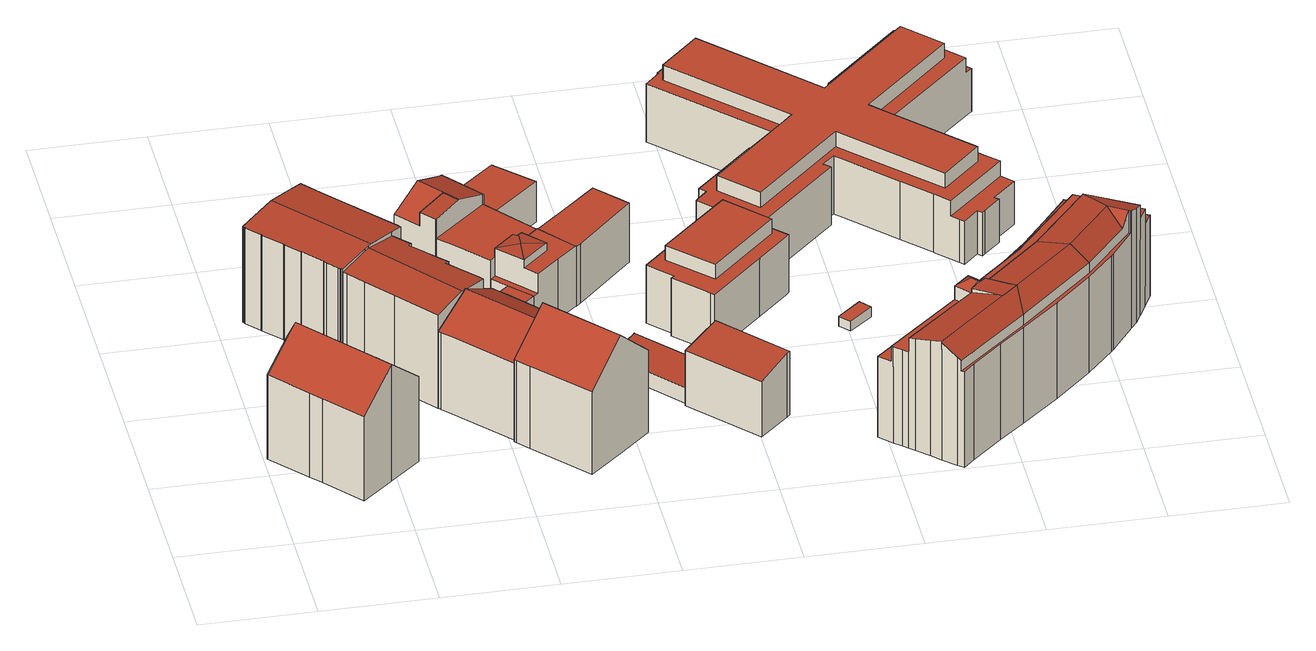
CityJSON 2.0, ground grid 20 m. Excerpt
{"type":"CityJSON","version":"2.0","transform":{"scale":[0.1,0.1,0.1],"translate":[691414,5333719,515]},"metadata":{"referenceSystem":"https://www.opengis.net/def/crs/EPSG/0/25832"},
"CityObjects":{
"building1":{"type":"Building","attributes":{"Gemeindeschluessel":"09162000","HoeheDach":"538.202","HoeheGrund":"515.510","Methode":"1000","NiedrigsteTraufeDesGebaeudes":"531.846","Geometrietyp2DReferenz":"3000","function":"31001_1000","roofType":"3100","measuredHeight":22.69,"storeysAboveGround":4},"geometry":[{"type":"MultiSurface","lod":"2","boundaries":[[[0,1,2,3]],[[4,5,6,7,8,9,10]],[[11,12,13,14]],[[15,7,6,16]],[[3,2,17,18]],[[19,17,2,1,4,10,20,13,12]],[[21,19,12,11]],[[18,17,19,21]],[[22,0,3,18,21,11,14,23,24,25,26,15,16,27]],[[20,10,9,25,24,23]],[[16,6,5,27]],[[26,8,7,15]],[[0,22,27,5,4,1]],[[25,9,8,26]],[[14,13,20,23]]],"semantics":{"surfaces":[{"type":"WallSurface"},{"type":"RoofSurface"},{"type":"GroundSurface"}],"values":[0,1,0,0,0,1,0,0,2,0,0,0,0,0,0]}}]},
"building2":{"type":"Building","attributes":{"Gemeindeschluessel":"09162000","HoeheDach":"535.020","HoeheGrund":"515.482","Methode":"2000","NiedrigsteTraufeDesGebaeudes":"534.063","Geometrietyp2DReferenz":"3000","function":"31001_9998","roofType":"3100","measuredHeight":19.54},"geometry":[{"type":"MultiSurface","lod":"2","boundaries":[[[28,29,30,31]],[[32,33,34,35]],[[35,34,36,37]],[[38,39,40,41]],[[41,40,42,43]],[[31,44,45,46,47,38,41,43,48,49,32,35,37,50,51,52,53,54,55,56,57,58,59,60,61,62,63,64,28]],[[60,65,66,61]],[[56,67,68,57]],[[63,69,70,64]],[[29,70,69,71,66,65,72,73,68,67,74,75,76,77,78,79,36,34,33,80,81,82,30]],[[55,74,67,56]],[[49,80,33,32]],[[51,78,77,52]],[[46,83,84,47]],[[47,84,39,38]],[[59,72,65,60]],[[58,73,72,59]],[[43,42,85,48]],[[81,85,42,40,39,84,83,86,87,82]],[[61,66,71,62]],[[50,79,78,51]],[[48,85,81,80,49]],[[53,76,75,54]],[[54,75,74,55]],[[45,86,83,46]],[[52,77,76,53]],[[64,70,29,28]],[[57,68,73,58]],[[31,30,82,87,44]],[[37,36,79,50]],[[44,87,86,45]],[[62,71,69,63]]],"semantics":{"surfaces":[{"type":"WallSurface"},{"type":"GroundSurface"},{"type":"RoofSurface"}],"values":[0,0,0,0,0,1,0,0,0,2,0,0,0,0,0,0,0,0,2,0,0,0,0,0,0,0,0,0,0,0,0,0]}}]},
"building3":{"type":"Building","attributes":{"Gemeindeschluessel":"09162000","HoeheDach":"534.654","HoeheGrund":"515.470","Methode":"1000","NiedrigsteTraufeDesGebaeudes":"533.600","Geometrietyp2DReferenz":"3000","function":"31001_9998","roofType":"3100","measuredHeight":19.18,"storeysAboveGround":5},"geometry":[{"type":"MultiSurface","lod":"2","boundaries":[[[35,88,89,32]],[[90,91,92,93]],[[49,94,95,48]],[[48,95,96,97]],[[98,99,100,101,102,103,104,105]],[[106,107,91,90]],[[97,96,108,109]],[[103,102,110,111,112,113,114,115,116,108,96,95,94,117]],[[118,110,102,101]],[[92,91,107,119,105,104,103,117,89,88]],[[120,113,112,121]],[[122,98,105,119,107,106]],[[123,116,115,124]],[[89,117,94,49,32]],[[124,115,114,125]],[[125,114,113,120]],[[126,111,110,118]],[[118,101,100,99,98,122,106,90,93,35,32,49,48,97,109,123,124,125,120,121,126]],[[121,112,111,126]],[[93,92,88,35]],[[109,108,116,123]]],"semantics":{"surfaces":[{"type":"WallSurface"},{"type":"RoofSurface"},{"type":"GroundSurface"}],"values":[0,0,0,0,0,0,0,1,0,1,0,0,0,0,0,0,0,2,0,0,0]}}]},
"building4":{"type":"Building","attributes":{"Gemeindeschluessel":"09162000","HoeheDach":"534.743","HoeheGrund":"515.610","Methode":"1000","NiedrigsteTraufeDesGebaeudes":"530.497","Geometrietyp2DReferenz":"3000","function":"31001_9998","roofType":"3100","measuredHeight":19.13,"storeysAboveGround":4},"geometry":[{"type":"MultiSurface","lod":"2","boundaries":[[[127,128,129,130,131,132]],[[133,134,135,136]],[[137,138,139,140]],[[132,131,138,137]],[[128,141,142,143,144,129]],[[141,128,127,132,137,140,145,146,147,148,149,150,151,152,133,136,142]],[[148,153,154,149]],[[144,143,135,134,155,156,157,154,153,158,110,159]],[[157,156,151,150,149,154]],[[155,134,133,152,151,156]],[[136,135,143,142]],[[139,159,110,146,145,140]],[[131,130,129,144,159,139,138]],[[110,158,153,148,147,146]]],"semantics":{"surfaces":[{"type":"WallSurface"},{"type":"GroundSurface"},{"type":"RoofSurface"}],"values":[0,0,0,0,0,1,0,2,0,0,0,0,2,0]}}]},
"building5":{"type":"Building","attributes":{"Gemeindeschluessel":"09162000","HoeheDach":"523.117","HoeheGrund":"515.550","Methode":"1000","NiedrigsteTraufeDesGebaeudes":"523.117","Geometrietyp2DReferenz":"3000","function":"31001_9998","roofType":"1000","measuredHeight":7.57,"storeysAboveGround":2},"geometry":[{"type":"MultiSurface","lod":"2","boundaries":[[[160,161,162,163,164,165,166]],[[166,165,167,120]],[[126,168,162,161]],[[164,169,167,165]],[[163,170,169,164]],[[121,160,166,120]],[[168,126,121,120,167,169,170]],[[126,161,160,121]],[[168,170,163,162]]],"semantics":{"surfaces":[{"type":"RoofSurface"},{"type":"WallSurface"},{"type":"GroundSurface"}],"values":[0,1,1,1,1,1,2,1,1]}}]},
"building6":{"type":"Building","attributes":{"Gemeindeschluessel":"09162000","HoeheDach":"538.309","HoeheGrund":"515.340","Methode":"1000","NiedrigsteTraufeDesGebaeudes":"531.287","Geometrietyp2DReferenz":"3000","function":"31001_1000","roofType":"3100","measuredHeight":22.97,"storeysAboveGround":5},"geometry":[{"type":"MultiSurface","lod":"2","boundaries":[[[171,172,173,174,175,176]],[[177,178,179,180]],[[177,181,182,183,184,178]],[[184,183,185,186,173,172]],[[187,185,183,182]],[[188,189,171,176]],[[189,179,178,184,172,171]],[[180,179,189,188]],[[190,186,185,187]],[[174,173,186,190]],[[181,177,180,188,176,175,174,190,187,182]]],"semantics":{"surfaces":[{"type":"WallSurface"},{"type":"RoofSurface"},{"type":"GroundSurface"}],"values":[0,0,0,1,0,0,1,0,0,0,2]}}]},
"building7":{"type":"Building","attributes":{"Gemeindeschluessel":"09162000","HoeheDach":"530.989","HoeheGrund":"515.650","Methode":"2000","NiedrigsteTraufeDesGebaeudes":"519.568","Geometrietyp2DReferenz":"3000","function":"31001_9998","roofType":"1000","measuredHeight":15.34},"geometry":[{"type":"MultiSurface","lod":"2","boundaries":[[[191,192,193]],[[194,195,196,197]],[[198,195,194,199,200,201,202]],[[203,204,205,206]],[[207,208,206,205,209,210,211]],[[212,213,214,215]],[[216,198,202,192,191,217,218]],[[191,193,219,220,221,217]],[[221,220,222,223,224,225]],[[215,214,226,227]],[[197,196,228,229]],[[228,196,195,198,216,218,226,214,213]],[[202,201,230,231,193,192]],[[232,210,209,233,234,235]],[[229,228,213,212]],[[219,236,211,210,232,235,222,220]],[[233,209,205,204,234]],[[208,207,237,200,199,194,197,229,212,215,227,238,225,224,223,239,203,206]],[[230,236,219,231]],[[231,219,193]],[[222,235,234,204,203,239,223]],[[200,237,207,211,236,230,201]],[[226,218,217,221,225,238,227]]],"semantics":{"surfaces":[{"type":"WallSurface"},{"type":"RoofSurface"},{"type":"GroundSurface"}],"values":[0,0,0,0,0,0,0,1,0,0,0,1,1,0,0,1,1,2,0,0,0,0,0]}}]},
"building8":{"type":"Building","attributes":{"Gemeindeschluessel":"09162000","HoeheDach":"526.684","HoeheGrund":"515.590","Methode":"1000","NiedrigsteTraufeDesGebaeudes":"526.684","Geometrietyp2DReferenz":"3000","function":"31001_9998","roofType":"1000","measuredHeight":11.09,"storeysAboveGround":3},"geometry":[{"type":"MultiSurface","lod":"2","boundaries":[[[240,241,242,243]],[[244,245,241,240]],[[246,247,248,207,249,200]],[[244,240,243,250,200,249,207,251]],[[252,242,241,245,253,248,247,246]],[[207,248,253,251]],[[250,243,242,252,246,200]],[[251,253,245,244]]],"semantics":{"surfaces":[{"type":"WallSurface"},{"type":"GroundSurface"},{"type":"RoofSurface"}],"values":[0,0,0,1,2,0,0,0]}}]},
"building9":{"type":"Building","attributes":{"Gemeindeschluessel":"09162000","HoeheDach":"528.750","HoeheGrund":"515.290","Methode":"2000","NiedrigsteTraufeDesGebaeudes":"523.110","Geometrietyp2DReferenz":"3000","function":"31001_9998","roofType":"1000","measuredHeight":13.46,"storeysAboveGround":1},"geometry":[{"type":"MultiSurface","lod":"2","boundaries":[[[254,255,256,257,258]],[[259,163,164,260]],[[261,165,262,263]],[[264,265,266,267,259,260,261,263,268,269,270,271,272,273,274,275,276]],[[277,278,276,275,274,279]],[[256,255,280,281,279,274,273,272,271]],[[281,280,282,283]],[[265,264,276,278,284,285]],[[286,287,288,289,290,291,292]],[[282,254,290]],[[290,254,258,291]],[[270,257,256,271]],[[265,285,293,266]],[[282,280,255,254]],[[287,163,259,267,266,293,288]],[[262,292,291,258,257,270,269,268,263]],[[165,164,163,287,286,292,262]],[[260,164,165,261]],[[288,293,285,284,278,277,279,281,283,289]],[[283,282,290,289]]],"semantics":{"surfaces":[{"type":"RoofSurface"},{"type":"WallSurface"},{"type":"GroundSurface"}],"values":[0,1,1,2,1,1,1,1,1,0,0,1,1,0,1,1,0,1,0,1]}}]},
"building10":{"type":"Building","attributes":{"Gemeindeschluessel":"09162000","HoeheDach":"518.880","HoeheGrund":"515.140","Methode":"1000","NiedrigsteTraufeDesGebaeudes":"518.126","Geometrietyp2DReferenz":"3000","function":"31001_1000","roofType":"1000","measuredHeight":3.74,"storeysAboveGround":1},"geometry":[{"type":"MultiSurface","lod":"2","boundaries":[[[294,295,296,297,298,299]],[[300,301,302,299,298,297,303,304,305]],[[297,296,306,303]],[[307,308,305,304,303,306]],[[309,310,311,308,307,306,296,295,294]],[[301,300,305,308,311,310]],[[302,301,310,309,294,299]]],"semantics":{"surfaces":[{"type":"WallSurface"},{"type":"GroundSurface"},{"type":"RoofSurface"}],"values":[0,1,0,0,2,0,0]}}]},
"building11":{"type":"Building","attributes":{"Gemeindeschluessel":"09162000","HoeheDach":"526.695","HoeheGrund":"515.210","Methode":"1000","NiedrigsteTraufeDesGebaeudes":"526.695","Geometrietyp2DReferenz":"3000","function":"31001_9998","roofType":"1000","measuredHeight":11.48},"geometry":[{"type":"MultiSurface","lod":"2","boundaries":[[[312,313,314,315,316,317]],[[318,319,320,321,313,312,317,322,253]],[[323,324,325,326,327,328,316,315,314]],[[326,325,319,318,253,327]],[[324,323,314,313,321,320]],[[253,322,317,316,328,327]],[[324,320,319,325]]],"semantics":{"surfaces":[{"type":"WallSurface"},{"type":"RoofSurface"},{"type":"GroundSurface"}],"values":[0,1,2,0,0,0,0]}}]},
"building12":{"type":"Building","attributes":{"Gemeindeschluessel":"09162000","HoeheDach":"527.934","HoeheGrund":"515.480","Methode":"1000","NiedrigsteTraufeDesGebaeudes":"526.231","Geometrietyp2DReferenz":"3000","function":"31001_1000","roofType":"2100","measuredHeight":12.45,"storeysAboveGround":3},"geometry":[{"type":"MultiSurface","lod":"2","boundaries":[[[329,330,331,332,333,334,335,336]],[[331,330,337,338,339,332]],[[340,341,342,335,334,333]],[[338,337,343,344,342,341,340,339]],[[329,343,337,330]],[[336,344,343,329]],[[332,339,340,333]],[[335,342,344,336]]],"semantics":{"surfaces":[{"type":"GroundSurface"},{"type":"WallSurface"},{"type":"RoofSurface"}],"values":[0,1,1,2,1,1,1,1]}}]},
"building13":{"type":"Building","attributes":{"Gemeindeschluessel":"09162000","HoeheDach":"517.240","HoeheGrund":"515.340","Methode":"2000","NiedrigsteTraufeDesGebaeudes":"517.240","Geometrietyp2DReferenz":"3000","function":"31001_2000","roofType":"1000","measuredHeight":1.9},"geometry":[{"type":"MultiSurface","lod":"2","boundaries":[[[345,346,347,348]],[[347,346,349,350]],[[351,352,345,348]],[[348,347,350,351]],[[351,350,349,352]],[[352,349,346,345]]],"semantics":{"surfaces":[{"type":"WallSurface"},{"type":"RoofSurface"},{"type":"GroundSurface"}],"values":[0,1,2,0,0,0]}}]},
"building14":{"type":"Building","attributes":{"Gemeindeschluessel":"09162000","HoeheDach":"529.410","HoeheGrund":"515.168","Methode":"2000","NiedrigsteTraufeDesGebaeudes":"522.880","Geometrietyp2DReferenz":"3000","function":"31001_1000","roofType":"1000","measuredHeight":14.24,"storeysAboveGround":5},"geometry":[{"type":"MultiSurface","lod":"2","boundaries":[[[353,354,355,356]],[[357,358,359,360]],[[361,362,363,364]],[[365,366,367,368]],[[369,370,371,372]],[[373,374,375,376,377,378]],[[379,380,381,382,383,384]],[[385,386,387,388,389,390,391,392]],[[393,394,395,396]],[[397,398,399,400]],[[376,375,401,402]],[[403,354,353,404,405,406]],[[407,408,409,410,364,363]],[[411,412,413,414]],[[409,408,415,416]],[[417,418,419,420,421,422]],[[423,356,355,424,370,369]],[[425,426,427,428]],[[415,429,430,431,432,416]],[[382,381,433,434]],[[435,436,437,438]],[[388,387,386,385,371,370,424,355,354,403,406,439,440,441,442,395,394,443]],[[444,438,437,445]],[[362,361,446,445,437,436,447]],[[448,449,450,451,452,453]],[[454,455,456,457]],[[458,459,426,425]],[[460,461,462,463,464,465]],[[466,467,468,469]],[[434,433,470,471]],[[414,413,472,473]],[[454,457,474,475,466,469,476,477,478,397,400,479,480,481,482,483,365,368,484,458,425,428,485,357,360,486,384,383,382,434,471,378,377,376,402,487,488,489,490,491,492,444,445,446,361,364,410,409,416,432,431,493,494,495,411,414,473,496,464,463,462,497,498]],[[480,499,500,481]],[[395,442,441,501,502,396]],[[401,503,504,488,487,402]],[[505,468,467,506,507,456,455,508,419,418,417]],[[450,449,509,510]],[[511,359,358,512,427,426,459,513,367,366,514,515,500,499,516,399,398,517,422,421,420,461,460,465,518,519,520,521,522,430,429,415,408,407,363,362,447,523,524,525,526,504,503,401,375,374,373,470,433,381,380,379],[452,451,450,510,527],[393,396,502,501,528,529,405,404,353,356,423,369,372,392,391,390,389,530]],[[530,443,394,393]],[[431,430,522,493]],[[469,468,505,476]],[[479,400,399,516,499,480]],[[405,529,528,440,439,406]],[[498,508,455,454]],[[478,477,476,505,417,422,517,398,397]],[[464,496,473,472,531,518,465]],[[474,507,506,475]],[[495,532,412,411]],[[435,523,447,436]],[[486,360,359,511,379,384]],[[490,525,524,491]],[[527,533,453,452]],[[420,419,508,498,497,462,461]],[[534,535,531,472,413,412,532,536]],[[489,488,504,526,525,490]],[[501,441,440,528]],[[365,483,482,515,514,366]],[[458,484,368,367,513,459]],[[522,521,536,532,495,494,493]],[[372,371,385,392]],[[457,456,507,474]],[[389,388,443,530]],[[520,519,518,531,535,534,536,521]],[[509,449,448,453,533]],[[485,428,427,512,358,357]],[[471,470,373,378]],[[510,509,533,527]],[[475,506,467,466]],[[492,491,524,523,435,438,444]],[[481,500,515,482]]],"semantics":{"surfaces":[{"type":"WallSurface"},{"type":"RoofSurface"},{"type":"GroundSurface"}],"values":[0,0,0,0,0,0,0,0,0,0,0,0,0,0,0,0,0,0,0,0,1,1,0,0,0,0,0,0,0,0,0,2,0,0,0,1,0,1,0,0,0,0,0,0,0,0,0,0,0,0,0,0,0,1,0,0,0,0,0,0,0,0,0,1,0,0,0,0,0,0]}}]},
"building15":{"type":"Building","attributes":{"Gemeindeschluessel":"09162000","HoeheDach":"538.190","HoeheGrund":"515.222","Methode":"2000","NiedrigsteTraufeDesGebaeudes":"530.930","Geometrietyp2DReferenz":"3000","function":"31001_1000","roofType":"3100","measuredHeight":22.97,"storeysAboveGround":7},"geometry":[{"type":"MultiSurface","lod":"2","boundaries":[[[537,538,539,540]],[[541,542,543,544]],[[545,546,547,548]],[[549,550,551,552]],[[553,554,555,556]],[[557,558,559,560]],[[561,562,563]],[[557,564,565,566,558]],[[567,568,569,570]],[[571,572,573,574,575,563,562,576]],[[577,578,579,580]],[[581,582,583,584]],[[585,586,587,588]],[[589,590,591,592]],[[570,569,593,594]],[[595,592,591,596,597,598]],[[599,600,601,602]],[[571,576,603]],[[604,605,606,607]],[[559,558,566,608,573,609,610]],[[611,612,613,614]],[[615,616,617,618,619,620]],[[541,560,559,610,621,542]],[[622,623,540,624]],[[537,540,623,601,600,555,554,625]],[[544,543,617,616]],[[626,601,623]],[[627,619,618,628,629,630,631]],[[585,588,622,632]],[[627,631,546,545]],[[633,571,603,634,629]],[[635,636,637,538,537,625]],[[584,583,638,639]],[[640,641,579,578,599,602,587,586,596,591,590,606,605]],[[642,633,629,628]],[[565,598,597,585,632,608,566]],[[603,576,643,630,634]],[[644,580,579,641]],[[587,602,601,626,588]],[[644,641,640,645]],[[622,588,626,623]],[[631,630,643,646]],[[610,609,572,571,633,642,621]],[[548,547,647,648]],[[636,635,553,556,577,580,644,645,604,607,589,592,595,564,557,560,541,544,616,615,549,552,567,570,594,611,614,581,584,639]],[[634,630,629]],[[586,585,597,596]],[[595,598,565,564]],[[574,608,632,575]],[[635,625,554,553]],[[563,632,622,624,561]],[[646,643,561,624,649]],[[540,539,649,624]],[[539,538,637,647,547,546,631,646,649]],[[573,608,574]],[[576,562,561,643]],[[627,545,548,648,638,583,582,613,612,593,569,568,551,550,620,619]],[[573,572,609]],[[577,556,555,600,599,578]],[[607,606,590,589]],[[575,632,563]],[[604,645,640,605]],[[614,613,582,581]],[[636,639,638,648,647,637]],[[615,620,550,549]],[[552,551,568,567]],[[617,543,542,621,642,628,618]],[[594,593,612,611]]],"semantics":{"surfaces":[{"type":"WallSurface"},{"type":"RoofSurface"},{"type":"GroundSurface"}],"values":[0,0,0,0,0,0,0,0,0,1,0,0,0,0,0,0,0,0,0,1,0,0,0,1,1,0,1,0,1,0,1,0,0,1,0,1,1,0,0,0,1,0,0,0,2,1,0,0,0,0,1,0,0,1,0,0,1,0,0,0,0,0,0,0,0,0,1,0]}}]}
},
"vertices":[
[188,140,5],[188,140,230],[134,93,169],[134,93,5],[189,141,232],[243,188,170],[189,251,171],[190,253,169],[171,274,169],[116,339,169],[61,291,232],[5,243,5],[5,243,169],[46,279,216],[46,279,5],[190,253,5],[189,251,5],[79,158,168],[79,158,5],[61,179,168],[57,288,228],[61,179,5],[189,141,5],[57,288,5],[61,291,5],[116,339,5],[171,274,5],[243,188,5],
[45,638,5],[45,638,191],[44,639,191],[44,639,5],[222,525,5],[222,525,198],[178,486,191],[178,486,5],[175,489,191],[175,489,5],[273,612,5],[273,612,191],[289,594,191],[289,594,5],[294,588,191],[294,588,5],[137,723,5],[160,742,5],[187,711,5],[215,679,5],[276,572,5],[229,531,5],[174,488,5],[171,491,5],[156,509,5],[152,513,5],[153,514,5],[122,550,5],[121,549,5],[99,574,5],[100,575,5],[98,577,5],[70,608,5],[69,610,5],[68,609,5],[46,634,5],[47,635,5],[70,608,191],[69,610,191],[121,549,191],[99,574,191],[46,634,191],[47,635,191],[68,609,191],[98,577,191],[100,575,191],[122,550,191],[153,514,191],[152,513,191],[156,509,191],[171,491,191],[174,488,191],[229,531,199],[235,536,200],[101,691,200],[187,711,191],[215,679,191],[276,572,194],[160,742,191],[137,723,194],
[178,486,186],[222,525,195],[206,451,5],[206,451,186],[184,478,186],[184,478,5],[229,531,196],[276,572,187],[302,543,187],[302,543,5],[304,332,5],[337,363,5],[353,378,5],[356,380,5],[356,380,196],[353,378,197],[337,363,193],[304,332,186],[246,402,5],[246,402,186],[297,539,187],[297,539,5],[363,388,194],[396,420,187],[391,426,187],[361,458,188],[345,475,188],[351,480,187],[340,491,187],[229,531,197],[363,388,5],[303,333,186],[361,458,5],[391,426,5],[303,333,5],[340,491,5],[351,480,5],[345,475,5],[396,420,5],
[323,311,6],[406,217,6],[406,217,155],[323,311,155],[308,327,155],[308,327,6],[499,339,6],[499,339,155],[516,321,155],[516,321,6],[304,332,6],[304,332,155],[356,380,194],[356,380,6],[462,267,6],[519,317,6],[519,317,155],[462,267,197],[359,384,6],[363,388,6],[374,398,6],[396,420,6],[415,436,6],[416,435,6],[419,431,6],[435,414,6],[396,420,169],[415,436,155],[435,414,155],[419,431,155],[416,435,155],[374,398,186],[359,384,197],
[391,426,81],[396,420,81],[415,436,81],[497,508,81],[493,514,81],[462,547,81],[361,458,81],[462,547,5],[415,436,5],[493,514,5],[497,508,5],
[406,217,163],[463,267,233],[519,317,163],[519,317,3],[463,267,3],[406,217,3],[511,99,3],[511,99,163],[428,192,163],[428,192,3],[568,149,3],[624,200,3],[624,200,163],[568,149,233],[540,294,163],[522,314,163],[540,294,3],[409,213,3],[409,213,163],[522,314,3],
[343,677,127],[343,677,154],[389,717,159],[336,626,6],[336,626,57],[307,661,51],[307,661,6],[364,651,57],[364,651,6],[365,652,6],[365,652,154],[364,651,154],[504,889,6],[504,889,85],[565,828,85],[565,828,6],[458,734,6],[460,735,6],[460,735,85],[460,735,135],[458,734,136],[262,662,6],[262,662,47],[287,683,47],[287,683,6],[343,677,52],[309,718,127],[309,718,46],[389,718,160],[356,759,160],[319,727,134],[400,798,137],[400,798,6],[356,759,6],[319,727,6],[279,692,46],[279,692,6],[282,639,51],[282,639,6],[410,692,159],[389,718,159],[439,761,135],[439,761,85],[405,803,85],[405,803,135],[410,692,160],[410,692,6],[309,718,6],[405,803,6],
[484,614,6],[484,614,117],[439,572,117],[439,572,6],[489,608,6],[489,608,117],[365,652,117],[367,654,117],[458,734,117],[367,654,6],[393,622,6],[530,645,6],[393,622,117],[530,645,117],
[490,580,138],[492,610,135],[489,608,135],[484,614,134],[448,581,134],[497,508,3],[493,514,3],[462,547,3],[439,572,81],[439,572,3],[553,557,3],[546,551,3],[546,552,3],[506,516,3],[447,580,3],[448,581,3],[484,614,3],[489,608,3],[492,610,3],[499,616,3],[530,645,3],[581,582,3],[582,582,3],[581,582,119],[582,582,119],[530,645,119],[499,616,134],[499,616,119],[533,579,134],[533,579,119],[553,557,119],[546,551,119],[487,537,81],[506,516,81],[506,516,119],[487,537,119],[487,537,134],[447,580,134],[447,580,81],[546,552,119],
[599,389,31],[636,423,37],[644,430,38],[644,430,1],[636,423,1],[599,389,1],[705,269,1],[705,268,1],[672,306,1],[648,434,1],[648,433,1],[757,312,1],[648,434,39],[648,433,39],[757,312,39],[672,306,31],[705,268,31],[705,269,31],
[678,705,117],[691,690,117],[691,690,2],[678,705,2],[642,745,2],[642,745,117],[532,642,117],[582,582,117],[591,590,117],[690,690,117],[584,693,117],[690,690,2],[591,590,2],[582,582,2],[532,642,2],[530,645,2],[584,693,2],
[851,196,5],[800,148,5],[698,260,5],[697,262,5],[705,268,5],[727,287,5],[757,312,5],[857,201,5],[800,148,112],[698,260,112],[697,262,112],[705,268,115],[727,287,121],[757,312,129],[851,196,128],[857,201,129],
[1043,457,3],[1043,457,22],[1002,423,22],[1002,423,3],[1027,476,22],[986,441,22],[986,441,3],[1027,476,3],
[1267,700,115],[1267,700,144],[1200,635,144],[1200,635,115],[715,467,2],[715,467,115],[721,473,115],[721,473,2],[846,1085,2],[846,1085,115],[887,1124,115],[887,1124,2],[888,592,2],[888,592,115],[926,553,115],[926,553,2],[1051,788,115],[1051,788,144],[897,639,144],[897,639,115],[810,712,115],[818,720,115],[913,812,115],[913,812,2],[818,720,2],[810,712,2],[683,512,115],[823,648,115],[826,651,115],[826,651,2],[823,648,2],[683,512,2],[837,701,144],[891,754,144],[969,829,144],[991,851,144],[991,851,115],[969,829,115],[891,754,115],[837,701,115],[882,1098,115],[882,1098,144],[1058,916,144],[1058,916,115],[1178,622,2],[1178,622,115],[1133,669,115],[1133,669,2],[923,801,115],[923,801,2],[1140,831,144],[1140,831,115],[1118,854,115],[1118,854,144],[898,1113,115],[969,1039,115],[969,1039,2],[898,1113,2],[1280,1061,2],[1280,1061,86],[1274,1055,86],[1274,1055,2],[1068,937,115],[1068,937,2],[1202,597,86],[1287,679,86],[1303,695,86],[1303,695,115],[1287,679,115],[1202,597,115],[1072,766,115],[1072,766,144],[775,406,2],[775,406,115],[769,411,115],[769,411,2],[1073,942,115],[1087,956,115],[1087,956,2],[1073,942,2],[799,680,115],[799,680,2],[810,1053,79],[844,1087,79],[839,1092,79],[805,1059,79],[1182,915,144],[1273,1004,144],[1213,1066,144],[1079,936,144],[815,1032,144],[805,1059,2],[839,1092,2],[844,1087,2],[844,1087,115],[860,603,144],[900,561,144],[900,561,115],[860,603,115],[833,631,115],[833,631,144],[1281,636,2],[1281,636,86],[1288,629,86],[1288,629,2],[867,495,2],[867,495,115],[1156,846,115],[1286,712,115],[1286,712,2],[1156,846,2],[1153,850,2],[1153,850,115],[1247,603,2],[1247,603,86],[1221,577,86],[1221,577,2],[820,701,115],[820,701,2],[1319,1009,86],[1319,1009,2],[1258,600,2],[1254,596,2],[1214,584,2],[1202,597,2],[1182,618,2],[1055,749,2],[1042,762,2],[1021,742,2],[1032,731,2],[889,594,2],[921,547,2],[758,423,2],[695,500,2],[961,837,2],[965,842,2],[797,1015,2],[786,1026,2],[812,1052,2],[810,1053,2],[1075,969,2],[1209,1099,2],[1227,1116,2],[1307,998,2],[1303,695,2],[1322,675,2],[1042,762,115],[1021,742,115],[1213,1066,115],[1079,936,115],[961,837,115],[965,842,115],[1214,584,86],[1254,596,86],[1258,600,86],[1322,675,86],[785,450,144],[785,450,115],[695,500,115],[758,423,115],[921,547,115],[889,594,115],[1032,731,115],[1055,749,115],[1182,618,115],[1307,998,115],[1288,1018,115],[1228,1080,115],[1209,1099,115],[1075,969,115],[810,1053,115],[812,1052,115],[786,1026,115],[797,1015,115],[716,520,115],[1273,1004,115],[1182,915,115],[815,1032,115],[1307,998,86],[1227,1116,86],[716,520,144],[1228,1080,86],[1288,1018,86],[1209,1099,86],
[1470,378,216],[1470,378,189],[1386,428,189],[1386,428,216],[1027,75,2],[1027,75,189],[1019,82,189],[1019,82,2],[1261,330,159],[1261,330,189],[1377,469,189],[1377,469,159],[1124,238,2],[1124,238,159],[1137,249,159],[1137,249,2],[1459,357,2],[1459,357,224],[1449,344,231],[1449,344,2],[1057,46,2],[1057,46,226],[1037,65,219],[1037,65,2],[1181,209,216],[1181,209,224],[1220,172,230],[1073,30,2],[1073,30,231],[1073,31,232],[1182,289,2],[1182,289,159],[1238,344,159],[1238,344,2],[1162,193,224],[1153,184,224],[1192,147,230],[1197,142,231],[1225,167,231],[1171,201,224],[1407,287,2],[1407,287,188],[1404,283,188],[1404,283,2],[1369,501,2],[1369,501,159],[1497,429,159],[1497,429,2],[1225,116,208],[1225,116,188],[1359,242,188],[1359,242,208],[1124,20,2],[1124,20,188],[1105,1,188],[1105,1,2],[1281,390,159],[1281,390,2],[1095,10,2],[1100,5,188],[1100,5,208],[1095,10,212],[1447,341,188],[1447,341,232],[1444,343,232],[1444,343,188],[1167,197,228],[1223,107,2],[1223,107,188],[1178,69,188],[1178,69,2],[1197,142,232],[1153,184,216],[1028,74,216],[1325,445,2],[1325,445,159],[1366,497,159],[1366,497,2],[985,115,2],[1006,94,2],[1006,94,189],[1004,97,189],[1004,97,159],[985,115,159],[1028,74,189],[1332,266,232],[1412,362,232],[1285,307,216],[1470,377,216],[1431,328,208],[1158,234,159],[1130,209,189],[1130,209,215],[1158,234,215],[1158,234,189],[1225,167,232],[1153,184,215],[1157,208,228],[1470,377,2],[1483,402,2],[1483,402,189],[1496,428,159],[1496,428,2],[1291,167,188],[1356,231,188],[1153,184,189],[1181,209,215],[1356,231,2],[1291,167,2],[1181,209,189],[1484,405,189],[1484,405,159],[1285,307,189]
]}
